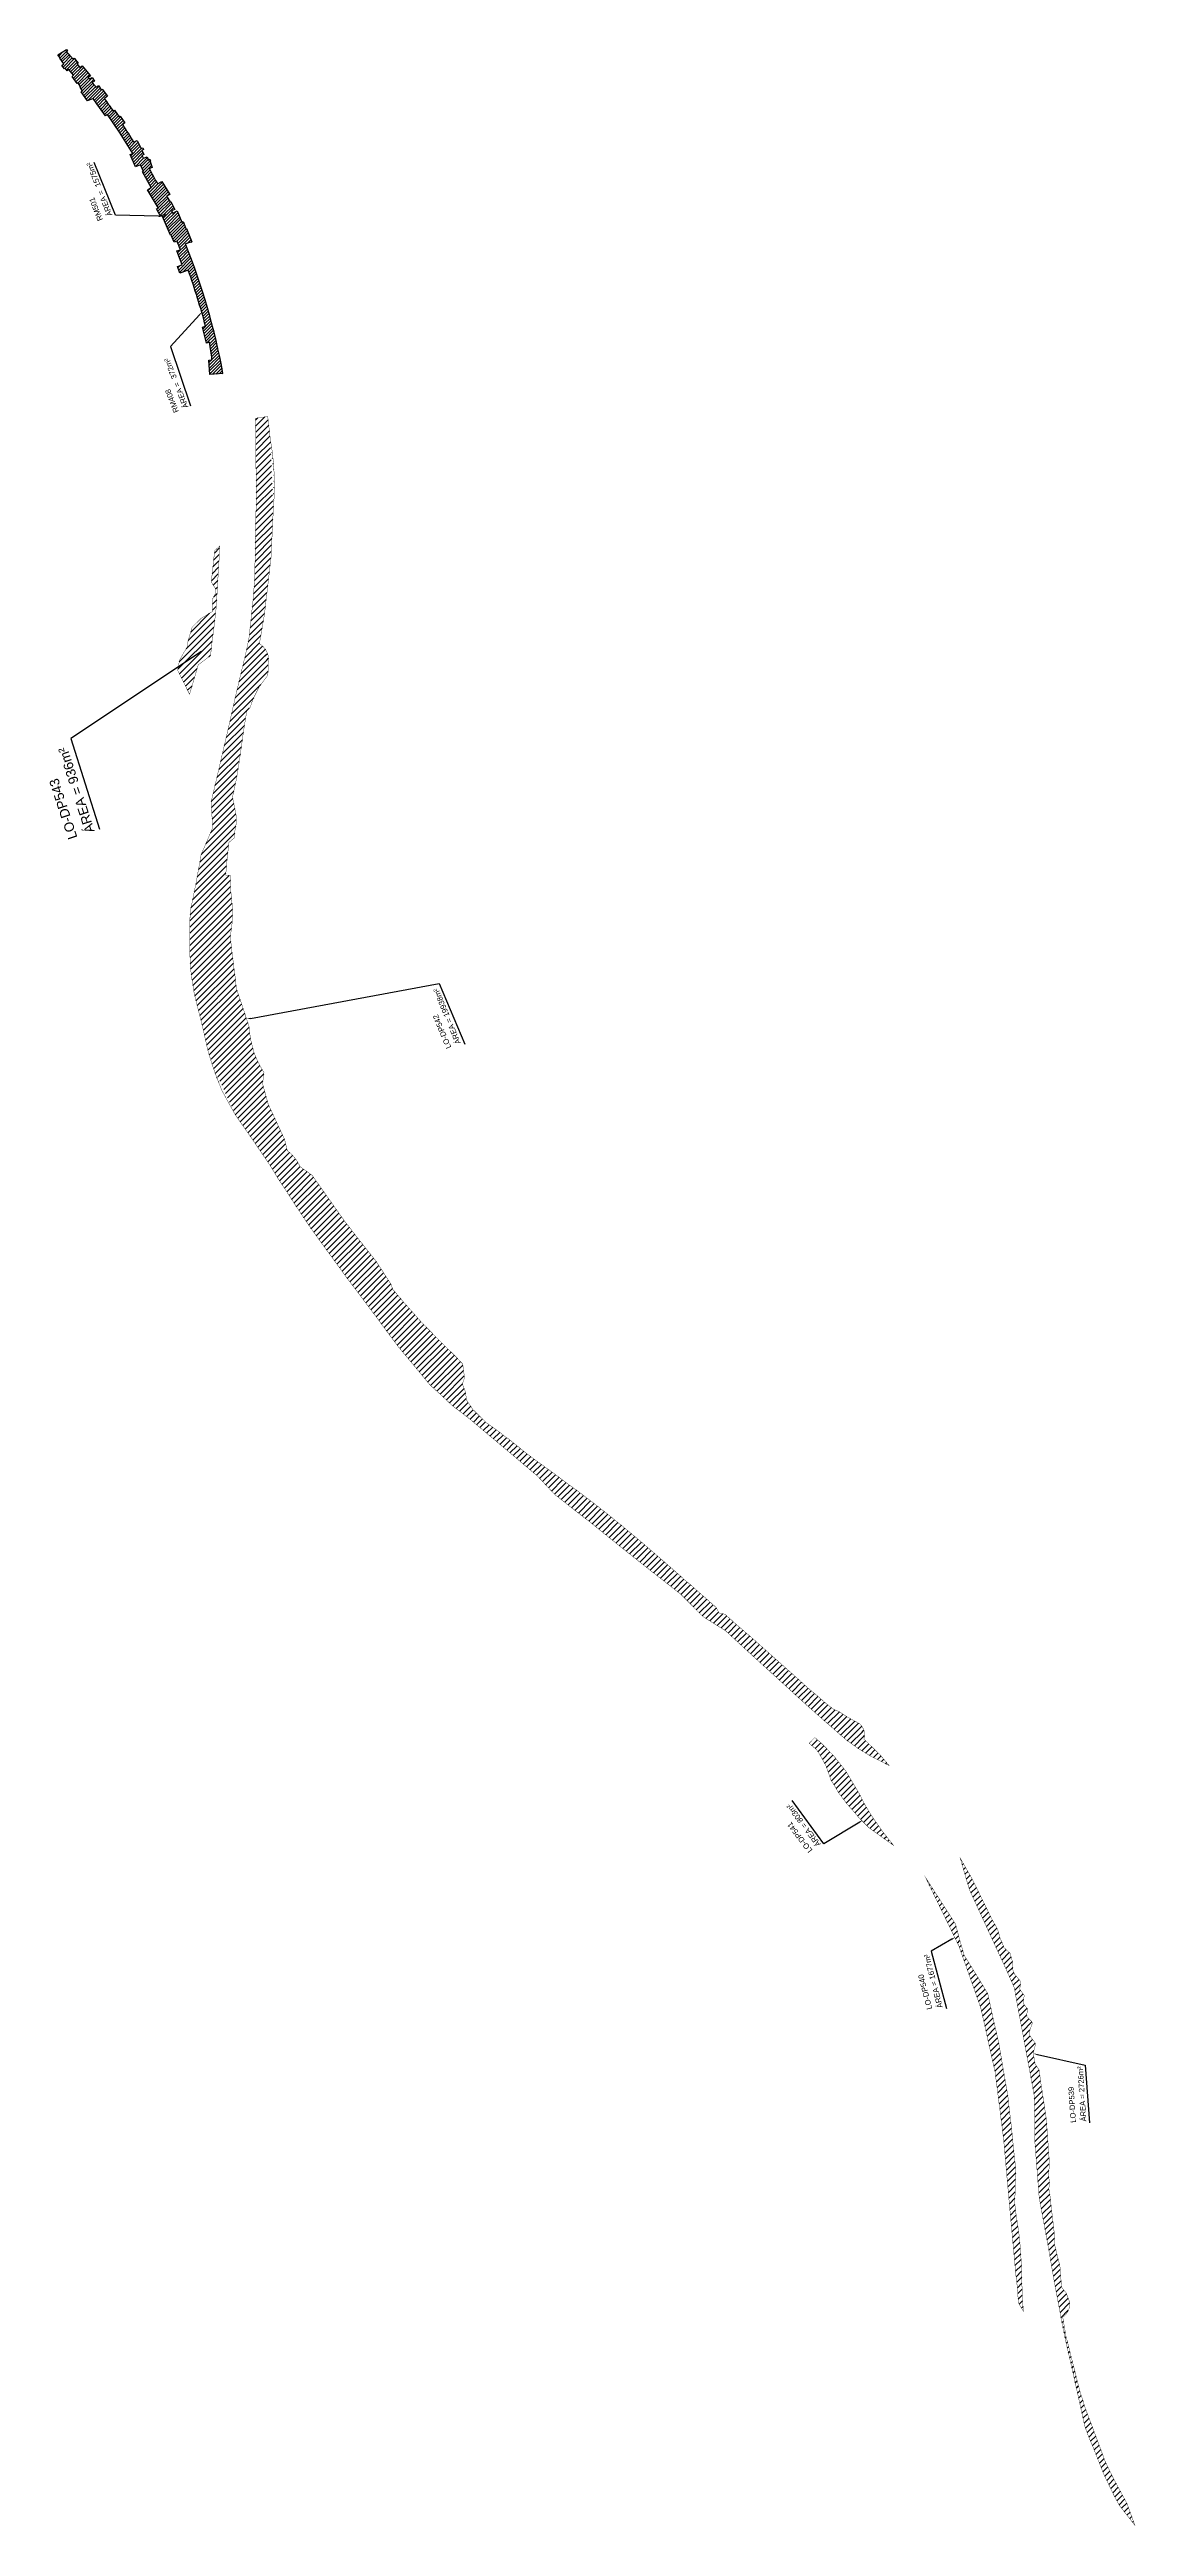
# Model space of a CAD drawing. Header units: metres. Extents: x 287051 to 328239, y 7396995 to 7466021.
# Drawn here: x 301059 to 301854, y 7442082 to 7443896 of the extents above; entities that cross this region are included whole.
import ezdxf

# ---------------------------------------------------------------- set-up
doc = ezdxf.new("R2010")
doc.units = ezdxf.units.M
doc.header["$LTSCALE"] = 10
for name, color, linetype in [('DESAPROPRIAÇÃO', 160, 'Continuous'), ('DESOCUPAÇÃO', 50, 'Continuous'), ('U-HZ-TEXTO-DESAP', 2, 'Continuous')]:
    doc.layers.add(name, color=color, linetype=linetype)
doc.styles.add('ARIAL', font='arial.ttf')

msp = doc.modelspace()

# ---------------------------------------------------------------- hatches: boundary and pattern name
at = {"layer": 'DESAPROPRIAÇÃO', "transparency": 33554687}
h = msp.add_hatch(dxfattribs=at)
h.set_pattern_fill('ANSI31', color=256)
edge = h.paths.add_edge_path()
edge.add_line((301209.5, 7443626.1), (301218.4, 7443627.4))
edge.add_line((301218.4, 7443627.4), (301220.3, 7443610.7))
edge.add_arc((301026.8, 7443576.6), 196.4, 2.5922, 9.985, ccw=False)
edge.add_arc((301026.8, 7443576.6), 196.4, -4.9775, 2.5922, ccw=False)
edge.add_line((301222.5, 7443559.6), (301220.8, 7443524))
edge.add_line((301220.8, 7443524), (301216, 7443482.5))
edge.add_line((301216, 7443482.5), (301212.3, 7443460.9))
edge.add_arc((301205.1, 7443448.9), 14, -10.5868, 59.2654, ccw=False)
edge.add_line((301218.9, 7443446.3), (301218.6, 7443443))
edge.add_line((301218.6, 7443443), (301218.7, 7443440.3))
edge.add_line((301218.7, 7443440.3), (301218.1, 7443437.4))
edge.add_line((301218.1, 7443437.4), (301212.3, 7443429.7))
edge.add_line((301212.3, 7443429.7), (301208, 7443421.1))
edge.add_line((301208, 7443421.1), (301206.3, 7443416.8))
edge.add_line((301206.3, 7443416.8), (301205.9, 7443414.8))
edge.add_line((301205.9, 7443414.8), (301203, 7443411.4))
edge.add_line((301203, 7443411.4), (301200.9, 7443398.2))
edge.add_line((301200.9, 7443398.2), (301200.2, 7443393.5))
edge.add_line((301200.2, 7443393.5), (301199.2, 7443386.2))
edge.add_line((301199.2, 7443386.2), (301196.7, 7443368.8))
edge.add_line((301196.7, 7443368.8), (301194.9, 7443359.1))
edge.add_line((301194.9, 7443359.1), (301193.8, 7443354.2))
edge.add_line((301193.8, 7443354.2), (301192.7, 7443349.2))
edge.add_line((301192.7, 7443349.2), (301192.6, 7443348.5))
edge.add_line((301192.6, 7443348.5), (301195.1, 7443336))
edge.add_line((301195.1, 7443336), (301195.5, 7443330.1))
edge.add_line((301195.5, 7443330.1), (301194.5, 7443324.9))
edge.add_line((301194.5, 7443324.9), (301193.8, 7443318.6))
edge.add_line((301193.8, 7443318.6), (301189.9, 7443315.3))
edge.add_line((301189.9, 7443315.3), (301188.3, 7443299.4))
edge.add_line((301188.3, 7443299.4), (301187.6, 7443291.5))
edge.add_line((301187.6, 7443291.5), (301191, 7443291.1))
edge.add_line((301191, 7443291.1), (301191.2, 7443287.3))
edge.add_line((301191.2, 7443287.3), (301191, 7443282.5))
edge.add_line((301191, 7443282.5), (301191.5, 7443278))
edge.add_line((301191.5, 7443278), (301191.9, 7443273.7))
edge.add_line((301191.9, 7443273.7), (301192.5, 7443268.4))
edge.add_line((301192.5, 7443268.4), (301192.6, 7443263.6))
edge.add_line((301192.6, 7443263.6), (301192.6, 7443258.7))
edge.add_line((301192.6, 7443258.7), (301191.9, 7443253.1))
edge.add_line((301191.9, 7443253.1), (301191.2, 7443247.8))
edge.add_line((301191.2, 7443247.8), (301191.2, 7443244.1))
edge.add_line((301191.2, 7443244.1), (301191.7, 7443239.2))
edge.add_line((301191.7, 7443239.2), (301192.9, 7443229.4))
edge.add_line((301192.9, 7443229.4), (301193.9, 7443221.5))
edge.add_line((301193.9, 7443221.5), (301194.6, 7443216))
edge.add_line((301194.6, 7443216), (301195, 7443212.4))
edge.add_line((301195, 7443212.4), (301195.5, 7443208.3))
edge.add_line((301195.5, 7443208.3), (301196.8, 7443204.3))
edge.add_line((301196.8, 7443204.3), (301198.4, 7443199.6))
edge.add_line((301198.4, 7443199.6), (301200.2, 7443194.3))
edge.add_line((301200.2, 7443194.3), (301202, 7443188.8))
edge.add_line((301202, 7443188.8), (301203.2, 7443185.1))
edge.add_line((301203.2, 7443185.1), (301204.8, 7443180.3))
edge.add_arc((301271.8, 7443183.4), 67.1, 182.6738, 192.3184)
edge.add_line((301206.3, 7443169.1), (301207.2, 7443165.6))
edge.add_line((301207.2, 7443165.6), (301208.5, 7443161.1))
edge.add_line((301208.5, 7443161.1), (301210.1, 7443157.2))
edge.add_line((301210.1, 7443157.2), (301212.7, 7443151.8))
edge.add_line((301212.7, 7443151.8), (301215.7, 7443146.7))
edge.add_line((301215.7, 7443146.7), (301214.6, 7443138.7))
edge.add_line((301214.6, 7443138.7), (301215.1, 7443136.9))
edge.add_line((301215.1, 7443136.9), (301216.1, 7443133.2))
edge.add_line((301216.1, 7443133.2), (301217.4, 7443128.7))
edge.add_line((301217.4, 7443128.7), (301218.6, 7443124.1))
edge.add_line((301218.6, 7443124.1), (301220.4, 7443120.1))
edge.add_line((301220.4, 7443120.1), (301225.1, 7443109.9))
edge.add_line((301225.1, 7443109.9), (301228.3, 7443103.1))
edge.add_line((301228.3, 7443103.1), (301230.7, 7443098))
edge.add_line((301230.7, 7443098), (301231.8, 7443093.4))
edge.add_line((301231.8, 7443093.4), (301232.6, 7443089.8))
edge.add_line((301232.6, 7443089.8), (301235.9, 7443087))
edge.add_line((301235.9, 7443087), (301239.6, 7443082.5))
edge.add_line((301239.6, 7443082.5), (301242.2, 7443077.8))
edge.add_line((301242.2, 7443077.8), (301250.9, 7443071.6))
edge.add_line((301250.9, 7443071.6), (301253.3, 7443068.1))
edge.add_line((301253.3, 7443068.1), (301256.2, 7443064.2))
edge.add_line((301256.2, 7443064.2), (301258.9, 7443060.3))
edge.add_line((301258.9, 7443060.3), (301261.5, 7443056.6))
edge.add_line((301261.5, 7443056.6), (301264.1, 7443053))
edge.add_line((301264.1, 7443053), (301266.9, 7443049))
edge.add_line((301266.9, 7443049), (301269.5, 7443045.3))
edge.add_line((301269.5, 7443045.3), (301272.1, 7443041.7))
edge.add_line((301272.1, 7443041.7), (301274.6, 7443038.1))
edge.add_line((301274.6, 7443038.1), (301277.9, 7443033.9))
edge.add_line((301277.9, 7443033.9), (301280.6, 7443030.3))
edge.add_line((301280.6, 7443030.3), (301283.3, 7443026.8))
edge.add_line((301283.3, 7443026.8), (301286.2, 7443023.2))
edge.add_line((301286.2, 7443023.2), (301291.9, 7443016))
edge.add_line((301291.9, 7443016), (301298, 7443008.3))
edge.add_line((301298, 7443008.3), (301300.6, 7443004.2))
edge.add_line((301300.6, 7443004.2), (301302.9, 7443000.7))
edge.add_line((301302.9, 7443000.7), (301305.5, 7442996.7))
edge.add_line((301305.5, 7442996.7), (301308.5, 7442992.1))
edge.add_line((301308.5, 7442992.1), (301310.1, 7442987.8))
edge.add_line((301310.1, 7442987.8), (301312.5, 7442985.1))
edge.add_line((301312.5, 7442985.1), (301315.4, 7442981.7))
edge.add_line((301315.4, 7442981.7), (301318.4, 7442978.1))
edge.add_line((301318.4, 7442978.1), (301321.5, 7442974.7))
edge.add_line((301321.5, 7442974.7), (301324.5, 7442971.3))
edge.add_line((301324.5, 7442971.3), (301330.7, 7442964.3))
edge.add_line((301330.7, 7442964.3), (301336.4, 7442958.5))
edge.add_line((301336.4, 7442958.5), (301340.2, 7442954.6))
edge.add_line((301340.2, 7442954.6), (301343.4, 7442951.3))
edge.add_line((301343.4, 7442951.3), (301356.8, 7442938.1))
edge.add_line((301356.8, 7442938.1), (301361.2, 7442933.4))
edge.add_line((301361.2, 7442933.4), (301362.6, 7442923.3))
edge.add_line((301362.6, 7442923.3), (301361, 7442918.6))
edge.add_line((301361, 7442918.6), (301363.3, 7442912.9))
edge.add_line((301363.3, 7442912.9), (301364, 7442906.9))
edge.add_line((301364, 7442906.9), (301368.8, 7442899.9))
edge.add_line((301368.8, 7442899.9), (301378.8, 7442890.1))
edge.add_line((301378.8, 7442890.1), (301386.7, 7442884.6))
edge.add_line((301386.7, 7442884.6), (301393.4, 7442879.3))
edge.add_line((301393.4, 7442879.3), (301394.2, 7442878.9))
edge.add_line((301394.2, 7442878.9), (301402.6, 7442872.2))
edge.add_line((301402.6, 7442872.2), (301406.4, 7442869))
edge.add_line((301406.4, 7442869), (301410.2, 7442866.2))
edge.add_line((301410.2, 7442866.2), (301414.3, 7442863.1))
edge.add_line((301414.3, 7442863.1), (301418.3, 7442860.2))
edge.add_line((301418.3, 7442860.2), (301426.2, 7442854.5))
edge.add_line((301426.2, 7442854.5), (301434.4, 7442848.4))
edge.add_line((301434.4, 7442848.4), (301442.5, 7442842.4))
edge.add_line((301442.5, 7442842.4), (301446.5, 7442839.5))
edge.add_line((301446.5, 7442839.5), (301450.4, 7442836.5))
edge.add_line((301450.4, 7442836.5), (301454.5, 7442833.4))
edge.add_line((301454.5, 7442833.4), (301458.1, 7442830.7))
edge.add_line((301458.1, 7442830.7), (301462.5, 7442827.2))
edge.add_line((301462.5, 7442827.2), (301470, 7442821.3))
edge.add_arc((301261.4, 7442567.7), 328.4, 49.6532, 50.564, ccw=False)
edge.add_line((301474, 7442817.9), (301478.1, 7442814.7))
edge.add_line((301478.1, 7442814.7), (301481.9, 7442811.5))
edge.add_line((301481.9, 7442811.5), (301485.9, 7442808.2))
edge.add_line((301485.9, 7442808.2), (301489.3, 7442805.3))
edge.add_line((301489.3, 7442805.3), (301494.4, 7442801))
edge.add_line((301494.4, 7442801), (301501.2, 7442795.1))
edge.add_line((301501.2, 7442795.1), (301504.9, 7442791.9))
edge.add_line((301504.9, 7442791.9), (301508.5, 7442788.7))
edge.add_line((301508.5, 7442788.7), (301513.3, 7442784.6))
edge.add_line((301513.3, 7442784.6), (301520.1, 7442778.6))
edge.add_line((301520.1, 7442778.6), (301523.8, 7442775.2))
edge.add_line((301523.8, 7442775.2), (301527.6, 7442772.1))
edge.add_line((301527.6, 7442772.1), (301531.2, 7442768.9))
edge.add_line((301531.2, 7442768.9), (301535, 7442765.5))
edge.add_line((301535, 7442765.5), (301538.8, 7442762.2))
edge.add_line((301538.8, 7442762.2), (301541.9, 7442759.5))
edge.add_line((301541.9, 7442759.5), (301542.5, 7442758.9))
edge.add_line((301542.5, 7442758.9), (301547.2, 7442754.7))
edge.add_line((301547.2, 7442754.7), (301548.9, 7442751))
edge.add_line((301548.9, 7442751), (301553.4, 7442750))
edge.add_line((301553.4, 7442750), (301557.8, 7442746.1))
edge.add_line((301557.8, 7442746.1), (301561.6, 7442742.6))
edge.add_line((301561.6, 7442742.6), (301563.5, 7442741))
edge.add_line((301563.5, 7442741), (301569.6, 7442735.7))
edge.add_line((301569.6, 7442735.7), (301572.7, 7442733.1))
edge.add_line((301572.7, 7442733.1), (301576.2, 7442730))
edge.add_line((301576.2, 7442730), (301584.2, 7442722.8))
edge.add_line((301584.2, 7442722.8), (301585.8, 7442721.4))
edge.add_line((301585.8, 7442721.4), (301595.4, 7442712.9))
edge.add_line((301595.4, 7442712.9), (301603, 7442706.1))
edge.add_line((301603, 7442706.1), (301608.6, 7442701.1))
edge.add_line((301608.6, 7442701.1), (301614.3, 7442695.9))
edge.add_line((301614.3, 7442695.9), (301618.1, 7442692.7))
edge.add_line((301618.1, 7442692.7), (301621.8, 7442689.6))
edge.add_line((301621.8, 7442689.6), (301627.3, 7442684.8))
edge.add_line((301627.3, 7442684.8), (301629.4, 7442683.2))
edge.add_line((301629.4, 7442683.2), (301632.9, 7442680.4))
edge.add_line((301632.9, 7442680.4), (301637.6, 7442678.4))
edge.add_line((301637.6, 7442678.4), (301641.9, 7442675.4))
edge.add_line((301641.9, 7442675.4), (301646.4, 7442672.9))
edge.add_line((301646.4, 7442672.9), (301652.2, 7442669.7))
edge.add_arc((301644.9, 7442661.7), 10.8, -16.8341, 47.1661, ccw=False)
edge.add_line((301655.2, 7442658.6), (301666.7, 7442647.4))
edge.add_line((301666.7, 7442647.4), (301673.8, 7442639.1))
edge.add_line((301673.8, 7442639.1), (301670.2, 7442641))
edge.add_line((301670.2, 7442641), (301660, 7442646.1))
edge.add_line((301660, 7442646.1), (301650.8, 7442651.8))
edge.add_line((301650.8, 7442651.8), (301642.3, 7442657.9))
edge.add_line((301642.3, 7442657.9), (301626.6, 7442671.6))
edge.add_line((301626.6, 7442671.6), (301612.7, 7442683.9))
edge.add_line((301612.7, 7442683.9), (301595.7, 7442699.5))
edge.add_line((301595.7, 7442699.5), (301574.5, 7442718.8))
edge.add_line((301574.5, 7442718.8), (301568.6, 7442724.2))
edge.add_line((301568.6, 7442724.2), (301553.8, 7442737.9))
edge.add_line((301553.8, 7442737.9), (301537.2, 7442748.3))
edge.add_line((301537.2, 7442748.3), (301521.1, 7442764.6))
edge.add_line((301521.1, 7442764.6), (301498.2, 7442782.5))
edge.add_line((301498.2, 7442782.5), (301472.9, 7442802.6))
edge.add_line((301472.9, 7442802.6), (301454.4, 7442817.6))
edge.add_line((301454.4, 7442817.6), (301446.4, 7442823.8))
edge.add_line((301446.4, 7442823.8), (301428.7, 7442837.7))
edge.add_line((301428.7, 7442837.7), (301415.9, 7442851.3))
edge.add_line((301415.9, 7442851.3), (301393.7, 7442870.1))
edge.add_line((301393.7, 7442870.1), (301377.2, 7442883.9))
edge.add_line((301377.2, 7442883.9), (301374.1, 7442886.5))
edge.add_line((301374.1, 7442886.5), (301366.3, 7442893.1))
edge.add_line((301366.3, 7442893.1), (301354, 7442902.5))
edge.add_line((301354, 7442902.5), (301345.8, 7442910.2))
edge.add_line((301345.8, 7442910.2), (301337.5, 7442917.7))
edge.add_line((301337.5, 7442917.7), (301315.7, 7442944))
edge.add_line((301315.7, 7442944), (301313.4, 7442946.8))
edge.add_line((301313.4, 7442946.8), (301291.9, 7442975.8))
edge.add_line((301291.9, 7442975.8), (301275.8, 7442997.2))
edge.add_line((301275.8, 7442997.2), (301253, 7443028.5))
edge.add_arc((301894.1, 7443477.1), 782.5, 212.2936, 214.9851, ccw=False)
edge.add_line((301232.6, 7443059.1), (301225.3, 7443070.1))
edge.add_line((301225.3, 7443070.1), (301221.6, 7443076.4))
edge.add_line((301221.6, 7443076.4), (301217.6, 7443082.5))
edge.add_line((301217.6, 7443082.5), (301204.3, 7443102))
edge.add_line((301204.3, 7443102), (301194.9, 7443115.4))
edge.add_arc((301779.1, 7443448.2), 672.3, 207.8647, 209.6705, ccw=False)
edge.add_arc((301501, 7443264.6), 342.2, 199.0672, 202.4481, ccw=False)
edge.add_arc((345215.1, 7456137.2), 45911.8, 196.41417, 196.42802, ccw=False)
edge.add_arc((333151.7, 7450225.6), 32747.9, 192.44, 192.45385, ccw=False)
edge.add_line((301172.7, 7443171.2), (301171, 7443178.9))
edge.add_line((301171, 7443178.9), (301164.6, 7443204.3))
edge.add_line((301164.6, 7443204.3), (301162.8, 7443215.3))
edge.add_line((301162.8, 7443215.3), (301161.5, 7443225.9))
edge.add_line((301161.5, 7443225.9), (301161.3, 7443245.8))
edge.add_line((301161.3, 7443245.8), (301161.5, 7443265.8))
edge.add_line((301161.5, 7443265.8), (301162.6, 7443269.5))
edge.add_line((301162.6, 7443269.5), (301166.3, 7443287.9))
edge.add_line((301166.3, 7443287.9), (301169.6, 7443306.5))
edge.add_line((301169.6, 7443306.5), (301178, 7443325.9))
edge.add_line((301178, 7443325.9), (301177, 7443345.2))
edge.add_line((301177, 7443345.2), (301189.9, 7443400.6))
edge.add_line((301189.9, 7443400.6), (301194.3, 7443420.3))
edge.add_line((301194.3, 7443420.3), (301198.1, 7443436.3))
edge.add_line((301198.1, 7443436.3), (301202.2, 7443453.4))
edge.add_line((301202.2, 7443453.4), (301203.4, 7443459))
edge.add_line((301203.4, 7443459), (301204.6, 7443464.6))
edge.add_line((301204.6, 7443464.6), (301206.4, 7443481.2))
edge.add_line((301206.4, 7443481.2), (301207.7, 7443493.2))
edge.add_line((301207.7, 7443493.2), (301208.9, 7443509))
edge.add_line((301208.9, 7443509), (301209.2, 7443528.9))
edge.add_line((301209.2, 7443528.9), (301209.4, 7443544.8))
edge.add_line((301209.4, 7443544.8), (301210, 7443564.9))
edge.add_line((301210, 7443564.9), (301209.5, 7443626.1))
h = msp.add_hatch(dxfattribs=at)
h.set_pattern_fill('ANSI31', color=256)
h.paths.add_polyline_path([(301177.8, 7443512.8), (301178.3, 7443517.6), (301178.8, 7443522.4), (301179.5, 7443529.1), (301183.2, 7443532.4), (301182.5, 7443517.7), (301181.5, 7443502.9), (301180.9, 7443489.7), (301179.3, 7443475.4), (301177.7, 7443463), (301176.5, 7443452.3), (301167.5, 7443445.5), (301166.4, 7443441.7), (301161.3, 7443424.5), (301161.1, 7443423.9), (301152.5, 7443441.3), (301153.7, 7443448.7), (301156.7, 7443454.1), (301159.2, 7443458), (301159.8, 7443461.9), (301161.2, 7443467), (301163, 7443473), (301169.6, 7443479.5), (301178, 7443484.6), (301178, 7443493.7), (301180.4, 7443498.4), (301180.4, 7443500.7), (301177, 7443506.3)])
h = msp.add_hatch(dxfattribs=at)
h.set_pattern_fill('ANSI31', color=256)
h.paths.add_polyline_path([(301677, 7442580.6), (301669.1, 7442590.6), (301661.5, 7442601.4), (301656.3, 7442609.8), (301651.6, 7442618.9), (301641.9, 7442635.2), (301632.8, 7442646.6), (301624.5, 7442655.1), (301619.2, 7442659.7), (301615.1, 7442655.4), (301620.4, 7442650.9), (301622.8, 7442647.3), (301625.3, 7442642.9), (301625.3, 7442642.9), (301627.4, 7442638.9), (301629.1, 7442634.3), (301631, 7442628.6), (301633.9, 7442624), (301636.4, 7442619.6), (301639.4, 7442615.6), (301642.3, 7442611.6), (301648.7, 7442604.4), (301651.8, 7442600.6), (301659, 7442593.5)])
h = msp.add_hatch(dxfattribs=at)
h.set_pattern_fill('ANSI31', color=256)
h.paths.add_polyline_path([(301725.6, 7442571.7), (301726.7, 7442569.8), (301729.3, 7442565.2), (301731.5, 7442561.4), (301731.7, 7442561.1), (301734.5, 7442556.1), (301736.8, 7442551.5), (301739, 7442547), (301741.2, 7442542.4), (301743.5, 7442537.8), (301745.8, 7442533.1), (301748, 7442528.5), (301750.3, 7442524.2), (301753.2, 7442519.2), (301755, 7442512.7), (301756.4, 7442509.5), (301757.9, 7442505.7), (301762.4, 7442501.6), (301764.3, 7442494.6), (301764.3, 7442489.5), (301765.6, 7442486.4), (301770.1, 7442481), (301769.4, 7442475.3), (301772.7, 7442470.8), (301771.8, 7442465.2), (301775.2, 7442460.7), (301774.3, 7442455.6), (301778.8, 7442450.9), (301776.2, 7442443.7), (301776.9, 7442441.1), (301781.1, 7442435.3), (301779.2, 7442428.7), (301779.9, 7442424.7), (301780.6, 7442420.6), (301783.7, 7442415.9), (301784.5, 7442408.8), (301785.2, 7442404.2), (301785.8, 7442400.7), (301786.6, 7442395.5), (301787.4, 7442389.6), (301788.2, 7442384.6), (301789, 7442379.4), (301789.3, 7442374.1), (301789.6, 7442369.2), (301790, 7442364), (301790.3, 7442359.1), (301790.7, 7442354.3), (301791.1, 7442348.5), (301790.8, 7442343.3), (301790.5, 7442339), (301791.1, 7442333.8), (301790.7, 7442328.8), (301791.5, 7442324.2), (301792.1, 7442319), (301793.2, 7442309.4), (301793.8, 7442304.6), (301794.3, 7442299.8), (301795, 7442294.1), (301794.6, 7442289.3), (301795.7, 7442285.2), (301796.8, 7442280.4), (301798.8, 7442272.8), (301799, 7442270.1), (301799.4, 7442265.1), (301799.9, 7442258.9), (301799.9, 7442257.4), (301800.1, 7442257), (301803.4, 7442252.8), (301805.9, 7442246.3), (301805.9, 7442245.9), (301805.9, 7442245.5), (301806, 7442245), (301806, 7442244.6), (301805.9, 7442244.2), (301805.9, 7442243.8), (301805.9, 7442243.4), (301805.8, 7442243), (301805.8, 7442242.6), (301805.7, 7442242.1), (301805.6, 7442241.7), (301805.5, 7442241.3), (301805.3, 7442240.9), (301805.2, 7442240.5), (301805, 7442240.2), (301804.9, 7442239.8), (301804.7, 7442239.4), (301804.5, 7442239), (301804.3, 7442238.7), (301804.1, 7442238.3), (301803.8, 7442238), (301803.6, 7442237.6), (301803.3, 7442237.3), (301803.1, 7442237), (301802.8, 7442236.7), (301802.5, 7442236.4), (301802.2, 7442236.1), (301801.9, 7442235.8), (301801.6, 7442235.5), (301801.2, 7442235.3), (301800.9, 7442235), (301803.2, 7442221.4), (301813.8, 7442179.5), (301815.5, 7442174.6), (301817.6, 7442167.8), (301822.1, 7442156), (301832.1, 7442129.1), (301838.1, 7442116.8), (301847.9, 7442098.7), (301853.8, 7442082.5), (301848.9, 7442088.8), (301842.3, 7442097.3), (301838.7, 7442103.9), (301830.7, 7442120.5), (301829.4, 7442124), (301823.4, 7442139.1), (301819.8, 7442147.6), (301816.9, 7442155.6), (301814.6, 7442166.1), (301811.9, 7442178.7), (301806.7, 7442201.7), (301802.9, 7442218.3), (301799.8, 7442233.1), (301798.8, 7442239.2), (301794.3, 7442263.4), (301790.2, 7442286.8), (301788.2, 7442297.5), (301786.3, 7442308), (301783.6, 7442323), (301782.1, 7442342.1), (301780.5, 7442362.9), (301780.5, 7442377.4), (301780.3, 7442384), (301780, 7442397.1), (301775.7, 7442420.7), (301773.3, 7442433.8), (301768.1, 7442461.6), (301765.3, 7442476.7), (301759.5, 7442489.7), (301750.5, 7442509.1), (301749.3, 7442511.7), (301742.3, 7442527), (301733.2, 7442546.6), (301733.1, 7442546.8), (301731.2, 7442552.6), (301725.7, 7442571.6)])
h = msp.add_hatch(dxfattribs=at)
h.set_pattern_fill('ANSI31', color=256)
h.paths.add_polyline_path([(301711.5, 7442539.9), (301722.4, 7442523), (301724.5, 7442514.7), (301728.6, 7442500.3), (301738.6, 7442484.2), (301745.9, 7442472.2), (301749.8, 7442454.5), (301753.9, 7442436.3), (301757.7, 7442414.5), (301760.7, 7442396.8), (301761.9, 7442386.1), (301763.5, 7442372.3), (301765.1, 7442355.9), (301766.6, 7442342.1), (301766.3, 7442336), (301765.7, 7442318.5), (301766.5, 7442311.7), (301769, 7442294.7), (301769.7, 7442287.1), (301770.5, 7442275.2), (301770.9, 7442261.3), (301771.4, 7442247.6), (301772.1, 7442239.3), (301768.3, 7442245.7), (301767.9, 7442254.5), (301766.5, 7442266.4), (301761.9, 7442316.5), (301757.5, 7442366.1), (301751.3, 7442414.7), (301740.8, 7442461.8), (301724.7, 7442507.2), (301700.3, 7442557.3)])

# ---------------------------------------------------------------- linework, layer by layer
at = {"layer": 'DESAPROPRIAÇÃO', "transparency": 33554687, "const_width": 0.25, "flags": 128}
msp.add_lwpolyline([(301209.5, 7443626.1), (301218.4, 7443627.4), (301220.3, 7443610.7, -0.032268), (301223.1, 7443585.5, -0.033041), (301222.5, 7443559.6), (301220.8, 7443524), (301216, 7443482.5), (301212.3, 7443460.9, -0.31459), (301218.9, 7443446.3), (301218.6, 7443443), (301218.7, 7443440.3), (301218.1, 7443437.4), (301212.3, 7443429.7), (301208, 7443421.1), (301206.3, 7443416.8), (301205.9, 7443414.8), (301203, 7443411.4), (301200.9, 7443398.2), (301200.2, 7443393.5), (301199.2, 7443386.2), (301196.7, 7443368.8), (301194.9, 7443359.1), (301193.8, 7443354.2), (301192.7, 7443349.2), (301192.6, 7443348.5), (301195.1, 7443336), (301195.5, 7443330.1), (301194.5, 7443324.9), (301193.8, 7443318.6), (301189.9, 7443315.3), (301188.3, 7443299.4), (301187.6, 7443291.5), (301191, 7443291.1), (301191, 7443291.1), (301191.2, 7443287.3), (301191, 7443282.5), (301191.5, 7443278), (301191.9, 7443273.7), (301192.5, 7443268.4), (301192.6, 7443263.6), (301192.6, 7443258.7), (301191.9, 7443253.1), (301191.2, 7443247.8), (301191.2, 7443244.1), (301191.7, 7443239.2), (301192.9, 7443229.4), (301193.9, 7443221.5), (301194.6, 7443216), (301195, 7443212.4), (301195.5, 7443208.3), (301196.8, 7443204.3), (301198.4, 7443199.6), (301200.2, 7443194.3), (301202, 7443188.8), (301203.2, 7443185.1), (301204.8, 7443180.3, 0.042107), (301206.3, 7443169.1), (301207.2, 7443165.6), (301208.5, 7443161.1), (301210.1, 7443157.2), (301212.7, 7443151.8), (301215.7, 7443146.7), (301214.6, 7443138.7), (301215.1, 7443136.9), (301216.1, 7443133.2), (301217.4, 7443128.7), (301218.6, 7443124.1), (301220.4, 7443120.1), (301225.1, 7443109.9), (301228.3, 7443103.1), (301230.7, 7443098), (301231.8, 7443093.4), (301232.6, 7443089.8), (301235.9, 7443087), (301239.6, 7443082.5), (301242.2, 7443077.8), (301250.9, 7443071.6), (301253.3, 7443068.1), (301256.2, 7443064.2), (301258.9, 7443060.3), (301261.5, 7443056.6), (301264.1, 7443053), (301266.9, 7443049), (301269.5, 7443045.3), (301272.1, 7443041.7), (301274.6, 7443038.1), (301277.9, 7443033.9), (301280.6, 7443030.3), (301283.3, 7443026.8), (301286.2, 7443023.2), (301291.9, 7443016), (301298, 7443008.3), (301300.6, 7443004.2), (301302.9, 7443000.7), (301305.5, 7442996.7), (301308.5, 7442992.1), (301310.1, 7442987.8), (301312.5, 7442985.1), (301315.4, 7442981.7), (301318.4, 7442978.1), (301321.5, 7442974.7), (301324.5, 7442971.3), (301330.7, 7442964.3), (301336.4, 7442958.5), (301340.2, 7442954.6), (301343.4, 7442951.3), (301356.8, 7442938.1), (301361.2, 7442933.4), (301362.6, 7442923.3), (301361, 7442918.6), (301363.3, 7442912.9), (301364, 7442906.9), (301368.8, 7442899.9), (301378.8, 7442890.1), (301386.7, 7442884.6), (301393.4, 7442879.3), (301394.2, 7442878.9), (301402.6, 7442872.2), (301406.4, 7442869), (301410.2, 7442866.2), (301414.3, 7442863.1), (301418.3, 7442860.2), (301426.2, 7442854.5), (301434.4, 7442848.4), (301442.5, 7442842.4), (301446.5, 7442839.5), (301450.4, 7442836.5), (301454.5, 7442833.4), (301458.1, 7442830.7), (301462.5, 7442827.2), (301470, 7442821.3, -0.003974), (301474, 7442817.9), (301478.1, 7442814.7), (301481.9, 7442811.5), (301485.9, 7442808.2), (301489.3, 7442805.3), (301494.4, 7442801), (301501.2, 7442795.1), (301504.9, 7442791.9), (301508.5, 7442788.7), (301513.3, 7442784.6), (301520.1, 7442778.6), (301523.8, 7442775.2), (301527.6, 7442772.1), (301531.2, 7442768.9), (301535, 7442765.5), (301538.8, 7442762.2), (301541.9, 7442759.5), (301542.5, 7442758.9), (301547.2, 7442754.7), (301548.9, 7442751), (301553.4, 7442750), (301557.8, 7442746.1), (301561.6, 7442742.6), (301563.5, 7442741), (301569.6, 7442735.7), (301572.7, 7442733.1), (301576.2, 7442730), (301584.2, 7442722.8), (301585.8, 7442721.4), (301595.4, 7442712.9), (301603, 7442706.1), (301608.6, 7442701.1), (301614.3, 7442695.9), (301618.1, 7442692.7), (301621.8, 7442689.6), (301627.3, 7442684.8), (301629.4, 7442683.2), (301632.9, 7442680.4), (301637.6, 7442678.4), (301641.9, 7442675.4), (301646.4, 7442672.9), (301652.2, 7442669.7, -0.286747), (301655.2, 7442658.6), (301666.7, 7442647.4), (301673.8, 7442639.1), (301670.2, 7442641), (301660, 7442646.1), (301650.8, 7442651.8), (301642.3, 7442657.9), (301626.6, 7442671.6), (301612.7, 7442683.9), (301595.7, 7442699.5), (301574.5, 7442718.8), (301568.6, 7442724.2), (301553.8, 7442737.9), (301537.2, 7442748.3), (301521.1, 7442764.6), (301498.2, 7442782.5), (301472.9, 7442802.6), (301454.4, 7442817.6), (301446.4, 7442823.8), (301428.7, 7442837.7), (301415.9, 7442851.3), (301393.7, 7442870.1), (301377.2, 7442883.9), (301374.1, 7442886.5), (301366.3, 7442893.1), (301354, 7442902.5), (301345.8, 7442910.2), (301337.5, 7442917.7), (301315.7, 7442944), (301313.4, 7442946.8), (301291.9, 7442975.8), (301275.8, 7442997.2), (301253, 7443028.5, -0.011744), (301232.6, 7443059.1), (301225.3, 7443070.1), (301221.6, 7443076.4), (301217.6, 7443082.5), (301204.3, 7443102), (301194.9, 7443115.4, -0.007879), (301184.7, 7443133.9, -0.014753), (301177.6, 7443152.8, -0.00006), (301174.4, 7443163.5, -0.00006), (301172.7, 7443171.2), (301171, 7443178.9), (301164.6, 7443204.3), (301162.8, 7443215.3), (301161.5, 7443225.9), (301161.3, 7443245.8), (301161.5, 7443265.8), (301162.6, 7443269.5), (301166.3, 7443287.9), (301169.6, 7443306.5), (301178, 7443325.9), (301177, 7443345.2), (301189.9, 7443400.6), (301194.3, 7443420.3), (301198.1, 7443436.3), (301202.2, 7443453.4), (301203.4, 7443459), (301204.6, 7443464.6), (301206.4, 7443481.2), (301207.7, 7443493.2), (301208.9, 7443509), (301209.2, 7443528.9), (301209.4, 7443544.8), (301210, 7443564.9), (301209.5, 7443626.1)], format="xyb", close=True, dxfattribs=at)
for points in [[(301177.8, 7443512.8), (301178.3, 7443517.6), (301178.8, 7443522.4), (301179.5, 7443529.1), (301183.2, 7443532.4), (301182.5, 7443517.7), (301181.5, 7443502.9), (301180.9, 7443489.7), (301179.3, 7443475.4), (301177.7, 7443463), (301176.5, 7443452.3), (301167.5, 7443445.5), (301166.4, 7443441.7), (301161.3, 7443424.5), (301161.3, 7443424.5), (301161.1, 7443423.9), (301152.5, 7443441.3), (301153.7, 7443448.7), (301156.7, 7443454.1), (301159.2, 7443458), (301159.8, 7443461.9), (301161.2, 7443467), (301163, 7443473), (301169.6, 7443479.5), (301178, 7443484.6), (301178, 7443493.7), (301180.4, 7443498.4), (301180.4, 7443500.7), (301177, 7443506.3)], [(301725.6, 7442571.7), (301726.7, 7442569.8), (301729.3, 7442565.2), (301731.5, 7442561.4), (301731.7, 7442561.1), (301734.5, 7442556.1), (301736.8, 7442551.5), (301739, 7442547), (301741.2, 7442542.4), (301743.5, 7442537.8), (301745.8, 7442533.1), (301748, 7442528.5), (301750.3, 7442524.2), (301753.2, 7442519.2), (301755, 7442512.7), (301756.4, 7442509.5), (301757.9, 7442505.7), (301762.4, 7442501.6), (301764.3, 7442494.6), (301764.3, 7442489.5), (301765.6, 7442486.4), (301770.1, 7442481), (301769.4, 7442475.3), (301772.7, 7442470.8), (301771.8, 7442465.2), (301775.2, 7442460.7), (301774.3, 7442455.6), (301778.8, 7442450.9), (301776.2, 7442443.7), (301776.9, 7442441.1), (301781.1, 7442435.3), (301779.2, 7442428.7), (301779.9, 7442424.7), (301780.6, 7442420.6), (301783.7, 7442415.9), (301784.5, 7442408.8), (301785.2, 7442404.2), (301785.8, 7442400.7), (301786.6, 7442395.5), (301787.4, 7442389.6), (301788.2, 7442384.6), (301789, 7442379.4), (301789.3, 7442374.1), (301789.6, 7442369.2), (301790, 7442364), (301790.3, 7442359.1), (301790.7, 7442354.3), (301791.1, 7442348.5), (301790.8, 7442343.3), (301790.5, 7442339), (301791.1, 7442333.8), (301790.7, 7442328.8), (301791.5, 7442324.2), (301792.1, 7442319), (301793.2, 7442309.4), (301793.8, 7442304.6), (301794.3, 7442299.8), (301795, 7442294.1), (301794.6, 7442289.3), (301795.7, 7442285.2), (301796.8, 7442280.4), (301798.8, 7442272.8), (301799, 7442270.1), (301799.4, 7442265.1), (301799.9, 7442258.9), (301799.9, 7442257.4), (301800.1, 7442257), (301803.4, 7442252.8), (301805.9, 7442246.3), (301805.9, 7442245.9), (301805.9, 7442245.5), (301806, 7442245), (301806, 7442244.6), (301805.9, 7442244.2), (301805.9, 7442243.8), (301805.9, 7442243.4), (301805.8, 7442243), (301805.8, 7442242.6), (301805.7, 7442242.1), (301805.6, 7442241.7), (301805.5, 7442241.3), (301805.3, 7442240.9), (301805.2, 7442240.5), (301805, 7442240.2), (301804.9, 7442239.8), (301804.7, 7442239.4), (301804.5, 7442239), (301804.3, 7442238.7), (301804.1, 7442238.3), (301803.8, 7442238), (301803.6, 7442237.6), (301803.3, 7442237.3), (301803.1, 7442237), (301802.8, 7442236.7), (301802.5, 7442236.4), (301802.2, 7442236.1), (301801.9, 7442235.8), (301801.6, 7442235.5), (301801.2, 7442235.3), (301800.9, 7442235), (301803.2, 7442221.4), (301813.8, 7442179.5), (301815.5, 7442174.6), (301817.6, 7442167.8), (301822.1, 7442156), (301832.1, 7442129.1), (301838.1, 7442116.8), (301847.9, 7442098.7), (301853.8, 7442082.5), (301853.8, 7442082.5), (301848.9, 7442088.8), (301842.3, 7442097.3), (301838.7, 7442103.9), (301830.7, 7442120.5), (301829.4, 7442124), (301823.4, 7442139.1), (301819.8, 7442147.6), (301816.9, 7442155.6), (301814.6, 7442166.1), (301811.9, 7442178.7), (301806.7, 7442201.7), (301802.9, 7442218.3), (301799.8, 7442233.1), (301798.8, 7442239.2), (301794.3, 7442263.4), (301790.2, 7442286.8), (301788.2, 7442297.5), (301786.3, 7442308), (301783.6, 7442323), (301782.1, 7442342.1), (301780.5, 7442362.9), (301780.5, 7442377.4), (301780.3, 7442384), (301780, 7442397.1), (301775.7, 7442420.7), (301773.3, 7442433.8), (301768.1, 7442461.6), (301765.3, 7442476.7), (301759.5, 7442489.7), (301750.5, 7442509.1), (301749.3, 7442511.7), (301742.3, 7442527), (301733.2, 7442546.6), (301733.1, 7442546.8), (301731.2, 7442552.6), (301725.7, 7442571.6)], [(301711.5, 7442539.9), (301722.4, 7442523), (301724.5, 7442514.7), (301728.6, 7442500.3), (301738.6, 7442484.2), (301745.9, 7442472.2), (301749.8, 7442454.5), (301753.9, 7442436.3), (301757.7, 7442414.5), (301760.7, 7442396.8), (301761.9, 7442386.1), (301763.5, 7442372.3), (301765.1, 7442355.9), (301766.6, 7442342.1), (301766.3, 7442336), (301765.7, 7442318.5), (301766.5, 7442311.7), (301769, 7442294.7), (301769.7, 7442287.1), (301770.5, 7442275.2), (301770.9, 7442261.3), (301771.4, 7442247.6), (301772.1, 7442239.3), (301768.3, 7442245.7), (301767.9, 7442254.5), (301766.5, 7442266.4), (301761.9, 7442316.5), (301757.5, 7442366.1), (301751.3, 7442414.7), (301740.8, 7442461.8), (301724.7, 7442507.2), (301700.3, 7442557.3)]]:
    msp.add_lwpolyline(points, close=True, dxfattribs=at)
msp.add_lwpolyline([(301677, 7442580.6), (301669.1, 7442590.6), (301661.5, 7442601.4), (301656.3, 7442609.8), (301651.6, 7442618.9), (301641.9, 7442635.2), (301632.8, 7442646.6), (301624.5, 7442655.1), (301619.2, 7442659.7), (301615.1, 7442655.4), (301620.4, 7442650.9), (301622.8, 7442647.3), (301625.3, 7442642.9), (301625.3, 7442642.9), (301627.4, 7442638.9), (301629.1, 7442634.3), (301631, 7442628.6), (301633.9, 7442624), (301636.4, 7442619.6), (301639.4, 7442615.6), (301642.3, 7442611.6), (301648.7, 7442604.4), (301651.8, 7442600.6), (301659, 7442593.5), (301677, 7442580.6)], dxfattribs=at)
at = {"layer": 'DESOCUPAÇÃO'}
for p, q in [((301064.7, 7443892.2), (301070.9, 7443896.2)), ((301070.9, 7443896.2), (301071.6, 7443895)), ((301071.6, 7443895), (301071, 7443894.6)), ((301066.2, 7443890.1), (301064.7, 7443892.2)), ((301064.7, 7443892.2), (301064.7, 7443892.2)), ((301066, 7443889.9), (301066.2, 7443890.1)), ((301069.1, 7443885.7), (301066, 7443889.9)), ((301067.5, 7443884.5), (301069.1, 7443885.7)), ((301069.4, 7443882), (301067.5, 7443884.5)), ((301070.1, 7443882.5), (301069.4, 7443882)), ((301071.5, 7443880.6), (301070.1, 7443882.5)), ((301072.6, 7443881.5), (301071.5, 7443880.6)), ((301076, 7443877.3), (301072.6, 7443881.5)), ((301074.9, 7443890.2), (301075.6, 7443889.3)), ((301075.1, 7443876.4), (301076, 7443877.3)), ((301075.6, 7443889.3), (301076.5, 7443889.9)), ((301076.5, 7443889.9), (301076.7, 7443889.6)), ((301076.7, 7443889.6), (301079.4, 7443886.3)), ((301079.4, 7443886.3), (301078.6, 7443885.8)), ((301080.9, 7443883.1), (301082.5, 7443884.3)), ((301080.9, 7443883.1), (301080.9, 7443883.1)), ((301082.5, 7443884.3), (301087.3, 7443878.4)), ((301088.5, 7443876.9), (301086.8, 7443875.8)), ((301087.3, 7443878.4), (301088.5, 7443876.9)), ((301078.7, 7443871.4), (301075.1, 7443876.4)), ((301079.4, 7443871.8), (301078.7, 7443871.4)), ((301081.3, 7443868.9), (301079.4, 7443871.8)), ((301080.9, 7443868.6), (301081.3, 7443868.9)), ((301082.7, 7443865.8), (301080.9, 7443868.6)), ((301081.8, 7443865.3), (301082.7, 7443865.8)), ((301086.4, 7443858.5), (301081.8, 7443865.3)), ((301090.6, 7443860.3), (301086.4, 7443858.5)), ((301086.8, 7443875.8), (301086.8, 7443875.8)), ((301087.8, 7443874.6), (301089.7, 7443875.7)), ((301087.8, 7443874.6), (301087.8, 7443874.6)), ((301089.7, 7443875.7), (301091.4, 7443872.9)), ((301091.4, 7443872.9), (301089.8, 7443872)), ((301093.3, 7443856.5), (301090.6, 7443860.3)), ((301092.5, 7443868.6), (301094.7, 7443869.8)), ((301092.5, 7443868.6), (301092.5, 7443868.6)), ((301094.7, 7443869.8), (301096.3, 7443866.7)), ((301096.3, 7443866.7), (301097.1, 7443867.1)), ((301097.1, 7443867.1), (301100.9, 7443862)), ((301100.9, 7443862), (301098.7, 7443860.3)), ((301099.6, 7443847.6), (301093.3, 7443856.5)), ((301101, 7443848.5), (301099.6, 7443847.6)), ((301109.7, 7443835.7), (301101, 7443848.5)), ((301105.3, 7443851), (301106.2, 7443851.7)), ((301106.2, 7443851.7), (301109.6, 7443846.8)), ((301109.6, 7443846.8), (301110.3, 7443847.3)), ((301110.3, 7443847.3), (301113.8, 7443842.4)), ((301113.8, 7443842.4), (301112.1, 7443841.2)), ((301112.1, 7443841.2), (301112.1, 7443841.2)), ((301109.7, 7443835.7), (301109.7, 7443835.7)), ((301109.7, 7443835.7), (301109.7, 7443835.7)), ((301120.3, 7443828.3), (301122.8, 7443829.6)), ((301122.8, 7443829.6), (301125.6, 7443823.7)), ((301125.6, 7443823.7), (301126.8, 7443824.2)), ((301127.4, 7443823), (301126.1, 7443822.4)), ((301126.1, 7443822.4), (301127.7, 7443819.3)), ((301126.8, 7443824.2), (301127.4, 7443823)), ((301117.6, 7443819.2), (301119.5, 7443820)), ((301121.6, 7443810.2), (301117.6, 7443819.2)), ((301125.1, 7443811.8), (301121.6, 7443810.2)), ((301127.3, 7443806.9), (301125.1, 7443811.8)), ((301127.7, 7443819.3), (301126.2, 7443818.5)), ((301133.1, 7443795.1), (301126.7, 7443806.6)), ((301127.4, 7443816.5), (301130, 7443817.6)), ((301130, 7443817.6), (301131, 7443815.2)), ((301131, 7443815.2), (301132, 7443815.8)), ((301133.8, 7443809.7), (301131.7, 7443809)), ((301132, 7443815.8), (301132.6, 7443814.4)), ((301132.6, 7443814.4), (301132.2, 7443814.2)), ((301132.2, 7443814.2), (301133.8, 7443809.7)), ((301130.4, 7443793.5), (301133.1, 7443795.1)), ((301138.3, 7443780), (301130.4, 7443793.5)), ((301137.7, 7443797.8), (301140.9, 7443799.6)), ((301140.9, 7443799.6), (301146.6, 7443790)), ((301146.6, 7443790), (301144.3, 7443788.7)), ((301144.3, 7443788.7), (301146.9, 7443784.5)), ((301137, 7443779.4), (301138.3, 7443780)), ((301139.8, 7443774.2), (301137, 7443779.4)), ((301143.1, 7443775.7), (301139.8, 7443774.2)), ((301141.4, 7443773.9), (301143.5, 7443774.8)), ((301147.2, 7443760.2), (301141.4, 7443773.9)), ((301141.4, 7443773.9), (301141.4, 7443773.9)), ((301146.9, 7443784.5), (301147.3, 7443784.8)), ((301147.3, 7443784.8), (301150.3, 7443779.1)), ((301150.3, 7443779.1), (301148, 7443778)), ((301148, 7443778), (301148.8, 7443776.4)), ((301148.8, 7443776.4), (301152, 7443777.9)), ((301152, 7443777.9), (301155.5, 7443769.8)), ((301155.5, 7443769.8), (301156.5, 7443770.2)), ((301156.5, 7443770.2), (301158.5, 7443765)), ((301147.6, 7443760.3), (301147.2, 7443760.2)), ((301149.9, 7443755), (301147.6, 7443760.3)), ((301151.9, 7443755.7), (301149.9, 7443755)), ((301162.7, 7443755.2), (301158.1, 7443753.8)), ((301158.1, 7443753.8), (301158.1, 7443753.8)), ((301158.1, 7443753.8), (301158.1, 7443753.8)), ((301158.5, 7443765), (301159, 7443765.2)), ((301159, 7443765.2), (301162.7, 7443755.2)), ((301151.9, 7443748.6), (301154.4, 7443749.5)), ((301155.6, 7443738.5), (301151.9, 7443748.6)), ((301152.2, 7443737.3), (301155.6, 7443738.5)), ((301154, 7443732.3), (301152.2, 7443737.3)), ((301160.1, 7443734.5), (301154, 7443732.3)), ((301170.7, 7443692.9), (301172.8, 7443693.5)), ((301173.6, 7443681.2), (301170.7, 7443692.9)), ((301175.8, 7443681.7), (301173.6, 7443681.2)), ((301177.4, 7443670.8), (301175.8, 7443681.7)), ((301175.8, 7443681.7), (301175.8, 7443681.7)), ((301175.2, 7443668.7), (301177.5, 7443668.8)), ((301176, 7443658.1), (301175.2, 7443668.7)), ((301177.5, 7443668.8), (301177.4, 7443670.8)), ((301177.4, 7443670.8), (301177.4, 7443670.8)), ((301185.6, 7443658.8), (301176, 7443658.1)), ((301185.6, 7443658.8), (301185.6, 7443658.8)), ((301185.6, 7443658.8), (301185.6, 7443658.8))]:
    msp.add_line(p, q, dxfattribs=at)
at = {"layer": 'DESOCUPAÇÃO', "linetype": 'Continuous'}
for p, q in [((301066.2, 7443890.1), (301071.4, 7443895.3)), ((301065.3, 7443891.4), (301068.6, 7443894.8)), ((301066, 7443889.9), (301066.1, 7443889.9)), ((301067, 7443888.6), (301071.9, 7443893.6)), ((301067.9, 7443887.3), (301073, 7443892.4)), ((301068.4, 7443883.3), (301075.1, 7443890)), ((301068.9, 7443886.1), (301074, 7443891.2)), ((301069.4, 7443882), (301076.8, 7443889.5)), ((301070.9, 7443881.3), (301077.8, 7443888.2)), ((301072.9, 7443881.1), (301078.8, 7443887)), ((301073.9, 7443879.8), (301079.2, 7443885.1)), ((301074.9, 7443878.6), (301080.2, 7443883.9)), ((301075.9, 7443877.4), (301082.7, 7443884.1)), ((301076, 7443875.2), (301083.7, 7443882.9)), ((301076.9, 7443873.9), (301084.7, 7443881.6)), ((301077.9, 7443872.6), (301085.7, 7443880.4)), ((301079.4, 7443871.8), (301086.7, 7443879.1)), ((301080.3, 7443870.5), (301087.7, 7443877.9)), ((301081.2, 7443869.1), (301087.3, 7443875.2)), ((301081.7, 7443867.4), (301089.8, 7443875.5)), ((301081.8, 7443865.3), (301081.9, 7443865.4)), ((301082.5, 7443866), (301090.7, 7443874.1)), ((301082.7, 7443863.9), (301090.2, 7443871.5)), ((301083.6, 7443862.6), (301091.2, 7443870.2)), ((301084.5, 7443861.3), (301092.2, 7443868.9)), ((301085.4, 7443859.9), (301094.9, 7443869.4)), ((301086.4, 7443858.6), (301095.7, 7443867.9)), ((301090.2, 7443860.2), (301097.1, 7443867.1)), ((301091.4, 7443859.2), (301098, 7443865.8)), ((301092.3, 7443857.8), (301099, 7443864.5)), ((301093.3, 7443856.5), (301100, 7443863.2)), ((301094.2, 7443855.2), (301098.9, 7443860)), ((301095.1, 7443853.9), (301099.9, 7443858.7)), ((301096, 7443852.6), (301100.8, 7443857.4)), ((301097, 7443851.3), (301101.8, 7443856.1)), ((301097.9, 7443849.9), (301102.7, 7443854.7)), ((301098.8, 7443848.6), (301103.6, 7443853.4)), ((301100.9, 7443848.4), (301104.6, 7443852.1)), ((301101.9, 7443847.2), (301106.3, 7443851.6)), ((301102.8, 7443845.9), (301107.2, 7443850.3)), ((301103.7, 7443844.5), (301108.1, 7443848.9)), ((301104.6, 7443843.2), (301109.1, 7443847.6)), ((301105.5, 7443841.8), (301110.6, 7443846.9)), ((301106.4, 7443840.5), (301111.5, 7443845.6)), ((301107.3, 7443839.2), (301112.4, 7443844.3)), ((301108.2, 7443837.8), (301113.4, 7443843)), ((301109.1, 7443836.5), (301112.8, 7443840.1)), ((301110, 7443835.1), (301113.7, 7443838.7)), ((301110.9, 7443833.8), (301114.5, 7443837.4)), ((301111.8, 7443832.4), (301115.4, 7443836)), ((301112.7, 7443831), (301116.3, 7443834.7)), ((301113.6, 7443829.7), (301117.2, 7443833.3)), ((301114.4, 7443828.3), (301118, 7443831.9)), ((301115.3, 7443826.9), (301118.9, 7443830.5)), ((301116.1, 7443825.5), (301119.8, 7443829.2)), ((301117, 7443824.1), (301122.1, 7443829.2)), ((301117.9, 7443822.7), (301123.4, 7443828.3)), ((301118, 7443818.4), (301124.8, 7443825.2)), ((301118.7, 7443821.3), (301124.1, 7443826.8)), ((301118.7, 7443816.8), (301125.6, 7443823.7)), ((301126.8, 7443822.7), (301127.3, 7443823.2)), ((301119.3, 7443815.3), (301126.2, 7443822.1)), ((301120, 7443813.7), (301127, 7443820.7)), ((301120.7, 7443812.1), (301126.5, 7443818)), ((301121.4, 7443810.6), (301127.4, 7443816.5)), ((301124.6, 7443811.5), (301130.2, 7443817.1)), ((301125.7, 7443810.4), (301130.9, 7443815.6)), ((301126.4, 7443808.9), (301132.4, 7443814.9)), ((301127.1, 7443807.3), (301132.7, 7443812.9)), ((301127.4, 7443805.3), (301133.3, 7443811.2)), ((301128.2, 7443803.9), (301132.3, 7443808)), ((301129, 7443802.4), (301133.1, 7443806.5)), ((301129.8, 7443801), (301133.8, 7443805.1)), ((301130.6, 7443799.6), (301134.6, 7443803.6)), ((301130.7, 7443792.9), (301132.5, 7443794.7)), ((301131.4, 7443798.1), (301135.4, 7443802.1)), ((301131.5, 7443791.5), (301137.8, 7443797.8)), ((301132.2, 7443796.7), (301136.2, 7443800.7)), ((301132.4, 7443790.1), (301141.2, 7443799)), ((301133, 7443795.2), (301137, 7443799.2)), ((301133.2, 7443788.7), (301142.1, 7443797.6)), ((301134, 7443787.3), (301142.9, 7443796.2)), ((301134.9, 7443785.9), (301143.7, 7443794.7)), ((301135.7, 7443784.4), (301144.6, 7443793.3)), ((301136.5, 7443783), (301145.4, 7443791.9)), ((301137.3, 7443781.6), (301144.4, 7443788.6)), ((301138.2, 7443780.2), (301145.2, 7443787.2)), ((301144.5, 7443788.8), (301146.3, 7443790.5)), ((301137.1, 7443779.2), (301137.7, 7443779.8)), ((301137.9, 7443777.7), (301146.1, 7443785.8)), ((301138.7, 7443776.3), (301147.2, 7443784.7)), ((301139.5, 7443774.8), (301148, 7443783.3)), ((301141.9, 7443772.7), (301149.6, 7443780.4)), ((301142.3, 7443775.4), (301148.8, 7443781.8)), ((301142.6, 7443771.1), (301148.5, 7443777)), ((301143.2, 7443769.6), (301151.2, 7443777.5)), ((301143.9, 7443768), (301152.6, 7443776.6)), ((301144.6, 7443766.4), (301153.2, 7443775.1)), ((301145.3, 7443764.8), (301153.9, 7443773.5)), ((301145.9, 7443763.3), (301154.6, 7443771.9)), ((301146.6, 7443761.7), (301155.2, 7443770.3)), ((301147.4, 7443760.2), (301156.7, 7443769.5)), ((301148.2, 7443758.8), (301157.3, 7443767.9)), ((301148.9, 7443757.2), (301158, 7443766.3)), ((301149.6, 7443755.7), (301159, 7443765.1)), ((301151.8, 7443755.7), (301159.6, 7443763.5)), ((301152.4, 7443747.3), (301158.3, 7443753.2)), ((301152.5, 7443754.2), (301160.2, 7443761.8)), ((301153, 7443745.7), (301159, 7443751.6)), ((301153.2, 7443752.6), (301160.8, 7443760.2)), ((301153.6, 7443744), (301159.6, 7443750)), ((301153.8, 7443751), (301161.4, 7443758.6)), ((301159.3, 7443754.2), (301162.1, 7443756.9)), ((301162.4, 7443755.1), (301162.7, 7443755.3)), ((301152.6, 7443736.3), (301154.5, 7443738.1)), ((301153.2, 7443734.6), (301162.1, 7443743.5)), ((301153.8, 7443732.9), (301162.7, 7443741.9)), ((301154.2, 7443742.3), (301160.2, 7443748.4)), ((301154.8, 7443740.7), (301160.9, 7443746.8)), ((301155.4, 7443739), (301161.5, 7443745.1)), ((301156.2, 7443733.1), (301163.3, 7443740.2)), ((301159.6, 7443734.3), (301163.9, 7443738.6)), ((301160.6, 7443733), (301164.5, 7443737)), ((301161.2, 7443731.4), (301165.1, 7443735.3)), ((301161.8, 7443729.7), (301165.7, 7443733.6)), ((301162.4, 7443728.1), (301166.3, 7443732)), ((301162.9, 7443726.4), (301166.9, 7443730.3)), ((301163.5, 7443724.7), (301167.4, 7443728.6)), ((301164.1, 7443723), (301168, 7443727)), ((301164.6, 7443721.3), (301168.6, 7443725.3)), ((301165.2, 7443719.6), (301169.1, 7443723.6)), ((301165.7, 7443717.9), (301169.7, 7443721.9)), ((301166.3, 7443716.2), (301170.2, 7443720.2)), ((301166.8, 7443714.5), (301170.8, 7443718.5)), ((301167.3, 7443712.8), (301171.3, 7443716.8)), ((301167.8, 7443711.1), (301171.9, 7443715.1)), ((301168.4, 7443709.4), (301172.4, 7443713.4)), ((301168.9, 7443707.6), (301172.9, 7443711.7)), ((301169.4, 7443705.9), (301173.4, 7443709.9)), ((301169.9, 7443704.2), (301173.9, 7443708.2)), ((301170.4, 7443702.4), (301174.4, 7443706.5)), ((301170.9, 7443700.7), (301174.9, 7443704.7)), ((301171.4, 7443698.9), (301175.4, 7443703)), ((301171.4, 7443689.9), (301177.4, 7443695.9)), ((301171.8, 7443697.1), (301175.9, 7443701.2)), ((301172.3, 7443695.4), (301176.4, 7443699.4)), ((301172.8, 7443693.6), (301176.9, 7443697.7)), ((301171, 7443691.7), (301172.7, 7443693.4)), ((301171.8, 7443688.1), (301177.8, 7443694.1)), ((301172.3, 7443686.3), (301178.3, 7443692.3)), ((301172.7, 7443684.5), (301178.7, 7443690.6)), ((301173.2, 7443682.7), (301179.2, 7443688.8)), ((301173.9, 7443681.3), (301179.6, 7443687)), ((301175.9, 7443680.9), (301180.1, 7443685.1)), ((301176.2, 7443679), (301180.5, 7443683.3)), ((301176.5, 7443677), (301180.9, 7443681.5)), ((301176.8, 7443675.1), (301181.4, 7443679.7)), ((301177.1, 7443673.2), (301181.8, 7443677.9)), ((301175.3, 7443666.9), (301177.2, 7443668.8)), ((301175.5, 7443664.9), (301183, 7443672.3)), ((301175.7, 7443662.8), (301183.4, 7443670.5)), ((301175.8, 7443660.7), (301183.7, 7443668.6)), ((301176, 7443658.6), (301184.1, 7443666.8)), ((301177.4, 7443671.2), (301182.2, 7443676)), ((301177.5, 7443669.1), (301182.6, 7443674.2)), ((301177.9, 7443658.3), (301184.5, 7443664.9)), ((301180.3, 7443658.4), (301184.9, 7443663)), ((301182.7, 7443658.6), (301185.2, 7443661.1)), ((301185.1, 7443658.8), (301185.6, 7443659.2))]:
    msp.add_line(p, q, dxfattribs=at)
at = {"layer": 'DESOCUPAÇÃO'}
for centre, radius, start, end in [((300704.7, 7443570.8), 489, 40.7844, 41.4786), ((300704.7, 7443570.8), 489, 39.6948, 40.1065), ((300704.7, 7443570.8), 489, 38.4099, 38.5978), ((300704.7, 7443570.8), 489, 37.5207, 38.032), ((300704.7, 7443570.8), 489, 34.9737, 36.3136), ((300704.7, 7443570.8), 489, 31.7789, 33.5761), ((300704.6, 7443570.7), 484.1, 30.9929, 33.1884), ((300704.6, 7443570.7), 489.1, 30.1736, 30.4488), ((301119.6, 7443823.3), 18.1, 292.8783, 295.0582), ((300709.4, 7443573.3), 483.6, 27.6515, 29.1609), ((300704.6, 7443570.7), 484.1, 24.9408, 25.0563), ((300704.6, 7443570.7), 484.1, 21.6777, 22.4678), ((300704.5, 7443570.7), 489.1, 10.3793, 21.9856), ((300704.6, 7443570.7), 484.1, 14.6947, 19.7742)]:
    msp.add_arc(centre, radius, start, end, dxfattribs=at)
at = {"layer": 'U-HZ-TEXTO-DESAP', "color": 2, "linetype": 'Continuous', "lineweight": -3}
for points, elevation in [([(301138.4, 7443774), (301106.9, 7443774.8), (301091.3, 7443813.4)], 688), ([(301168.3, 7443701.8), (301147.1, 7443678.6), (301161.9, 7443635.1)], 688), ([(301169.9, 7443455.2), (301074.1, 7443391.4), (301095.1, 7443325)], -708), ([(301205.8, 7443186.5), (301344, 7443212), (301362.9, 7443167.7)], -2217), ([(301719.7, 7442512), (301704.5, 7442503.2), (301715.7, 7442461.3)], -1484), ([(301782.3, 7442427.5), (301817.4, 7442419.6), (301820.5, 7442377.4)], -1498)]:
    msp.add_lwpolyline(points, dxfattribs=dict(at, elevation=elevation))
msp.add_lwpolyline([(301652.1, 7442597.8), (301625.9, 7442581.8), (301602.6, 7442613.5)], dxfattribs=at)
for points in [[(301138.4, 7443774.5, 688), (301141.4, 7443773.9, 688), (301138.4, 7443773.5, 688)], [(301167.9, 7443702.1, 688), (301170.3, 7443704, 688), (301168.6, 7443701.5, 688)], [(301169.7, 7443455.6, -708), (301172.4, 7443456.8, -708), (301170.2, 7443454.8, -708)], [(301205.9, 7443186, -2217), (301202.9, 7443186, -2217), (301205.7, 7443187, -2217)], [(301651.8, 7442598.2), (301654.6, 7442599.3), (301652.3, 7442597.4)], [(301719.4, 7442512.4, -1484), (301722.3, 7442513.5, -1484), (301719.9, 7442511.5, -1484)], [(301782.2, 7442427, -1498), (301779.4, 7442428.1, -1498), (301782.4, 7442427.9, -1498)]]:
    msp.add_solid(points, dxfattribs=at)

# ---------------------------------------------------------------- texts
at = {"layer": 'U-HZ-TEXTO-DESAP', "style": 'ARIAL'}
for s, height, rotation, p in [('ÁREA =  1575m²', 4, 111.547, (301104.7, 7443774.9, 693)), ('RM501', 4, 111.547, (301097.7, 7443771.6, 693)), ('ÁREA =  372m²', 4, 111.547, (301160.4, 7443634.3, 693)), ('RM408', 4, 111.547, (301153.4, 7443631.1, 693)), ('ÁREA = 936m²', 7, 108.0706, (301091.7, 7443323.6, -680.3)), (' LO-DP543', 7, 108.0706, (301079.9, 7443316.4, -680.3)), ('ÁREA = 19938m²', 4, 112.3152, (301359.9, 7443168.6, -2189.3)), ('LO-DP542', 4, 112.3152, (301353, 7443165.3, -2189.3)), ('ÁREA = 803m²', 4, 126.9268, (301623.9, 7442581.7, 27.7)), ('   LO-DP541', 4, 126.9268, (301620.5, 7442573.4, 27.7)), ('ÁREA = 1677m²', 4, 104.3874, (301713, 7442462.1, -1456.3)), ('                                                               LO-DP540', 4, 104.3874, (301729.6, 7442366.3, -1456.3)), ('ÁREA = 2726m²', 4, 93.6681, (301818.2, 7442378.5, -1470.3)), ('  LO-DP539', 4, 93.6681, (301810.8, 7442374.5, -1470.3))]:
    msp.add_text(s, height=height, rotation=rotation, dxfattribs=at).set_placement(p)

doc.saveas('drawing.dxf')
